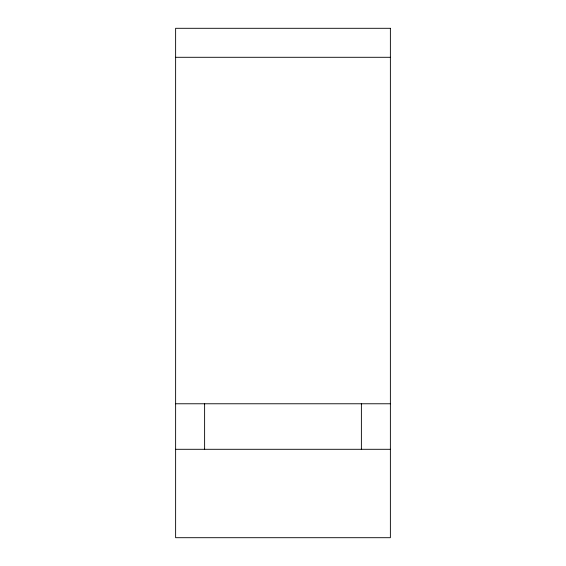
<?xml version="1.0" encoding="UTF-8"?>
<svg xmlns="http://www.w3.org/2000/svg" width="566" height="566" viewBox="0 0 566 566"><rect width="100%" height="100%" fill="white"/><g stroke="black" fill="none" stroke-linecap="round" stroke-linejoin="round"><path stroke-width="0.85" d="M175.623 57.293L390.377 57.293M175.623 403.77L390.377 403.77M175.623 449.298L390.377 449.298M361.384 403.466L361.384 449.39M204.616 403.466L204.616 449.39M390.377 28.3L175.623 28.3L175.623 537.7L390.377 537.7L390.377 28.3"/></g></svg>
